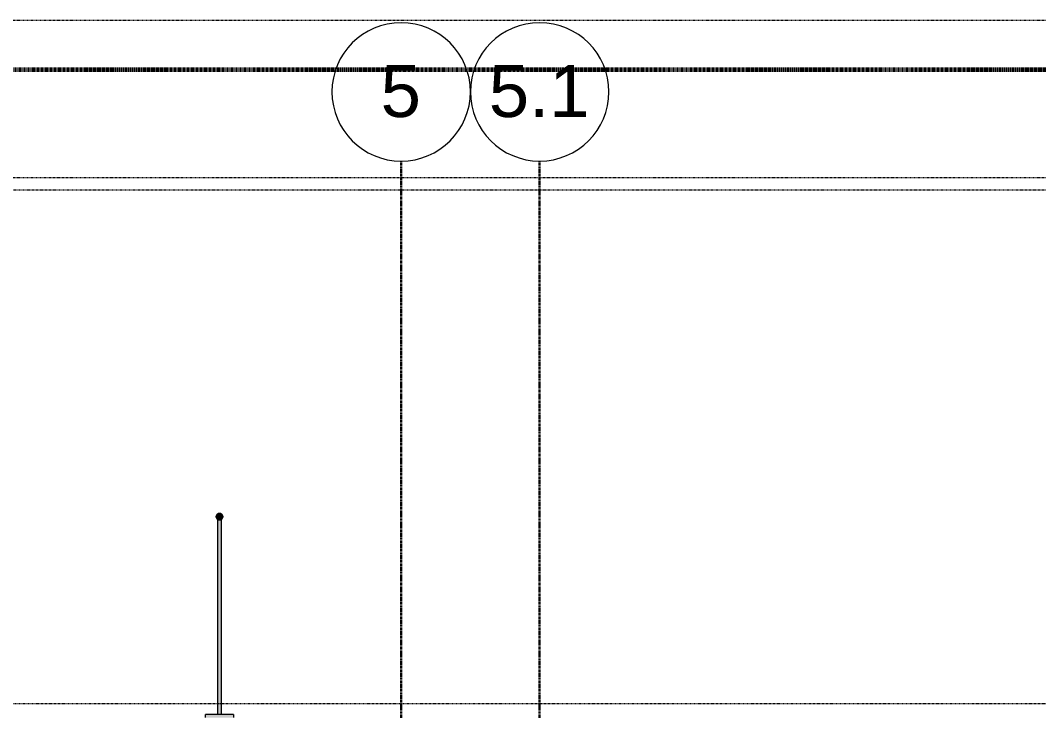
# Model space of a CAD drawing. Header units: inches. Extents: x -4110 to -1807, y 11006 to 12281.
# Drawn here: x -2261.3 to -2026, y 12120.4 to 12280 of the extents above; entities that cross this region are included whole.
import ezdxf

# ---------------------------------------------------------------- set-up
doc = ezdxf.new("R2010")
doc.units = ezdxf.units.IN
doc.header["$MEASUREMENT"] = 0
for name, pattern in [('Aligning Line 1_8_', [0.25, 0.125, -0.125]), ('Aligning Line 1_8__2_', [0.25, 0.125, -0.125]), ('Double Dash 3_8_', [1, 0.375, -0.125, 0.125, -0.125, 0.125, -0.125]), ('Grid Line 1_2_', [0.875, 0.5, -0.125, 0.125, -0.125])]:
    doc.linetypes.add(name, pattern=pattern)
for name, color, linetype, lineweight in [('0-1', 7, 'Continuous', 5), ('0-3', 7, 'Continuous', 9), ('0-4', 50, 'Double Dash 3_8_', 60), ('0-5', 165, 'Continuous', 5), ('C-PROP-LINE-1', 50, 'Double Dash 3_8_', 60), ('G-ANNO-SYMB', 111, 'Aligning Line 1_8_', 9), ('G-ANNO-SYMB-1', 147, 'Aligning Line 1_8_', 9), ('G-ANNO-SYMB-2', 147, 'Aligning Line 1_8__2_', 9), ('S-BEAM-1', 55, 'Continuous', 9), ('S-BEAM-2', 254, 'Continuous', 9), ('S-BEAM-3', 7, 'Continuous', 9), ('S-BEAM-5', 50, 'Continuous', 60), ('S-GRID-1', 1, 'Grid Line 1_2_', 30), ('S-GRID-IDEN', 1, 'Continuous', 9), ('S-GRID-IDEN-1', 147, 'Continuous', 9)]:
    doc.layers.add(name, color=color, linetype=linetype, lineweight=lineweight)
doc.styles.add('Arial', font='arial.ttf', dxfattribs={"height": 12})

# ---------------------------------------------------------------- blocks, each defined once
blk = doc.blocks.new('CTR - 1st Phase - Unit Layouts_rvt-1-ENLARGED RCP - 2ND FLOOR PLAN - EAST')
at = {"layer": 'G-ANNO-SYMB-1'}
blk.add_line((-1871.64, 12240.75), (-4009.53, 12240.75), dxfattribs=at)
blk = doc.blocks.new('Walls 2 - Walls 1-3286638-ENLARGED RCP - 2ND FLOOR PLAN - EAST')
at = {"layer": 'S-BEAM-1'}
for points in [[(-2215.27, 12164.84), (-2215.1, 12164.92), (-2214.98, 12165.08), (-2214.94, 12165.28), (-2214.99, 12165.5), (-2215.1, 12165.65), (-2215.21, 12165.7), (-2215.41, 12165.7), (-2215.52, 12165.64), (-2215.64, 12165.49), (-2215.69, 12165.28), (-2215.64, 12165.06), (-2215.52, 12164.92), (-2215.41, 12164.86), (-2215.31, 12164.85)], [(-2215.12, 12119.58), (-2214.94, 12119.58), (-2214.95, 12165.17), (-2215.03, 12164.99), (-2215.18, 12164.87), (-2215.36, 12164.84), (-2215.52, 12164.92), (-2215.64, 12165.08), (-2215.69, 12165.18), (-2215.67, 12119.58), (-2215.13, 12119.58)]]:
    blk.add_hatch(color=256, dxfattribs=at).paths.add_polyline_path(points, flags=0)
at = {"layer": 'S-BEAM-2'}
blk.add_hatch(color=256, dxfattribs=at).paths.add_polyline_path([(-2212.14, 12118.84), (-2212.06, 12118.84), (-2212.06, 12119.58), (-2218.56, 12119.58), (-2218.56, 12118.84), (-2212.17, 12118.84)], flags=0)
at = {"layer": 'S-BEAM-3'}
for p, q in [((-2215.69, 12119.58), (-2215.69, 12165.28)), ((-2214.94, 12165.28), (-2214.94, 12119.58)), ((-2218.56, 12118.84), (-2218.56, 12119.58)), ((-2212.06, 12119.58), (-2218.56, 12119.58)), ((-2212.06, 12119.58), (-2212.06, 12118.84))]:
    blk.add_line(p, q, dxfattribs=at)
at = {"layer": 'S-BEAM-5', "flags": 128}
for points in [[(-2215.69, 12165.28), (-2215.68, 12165.39), (-2215.64, 12165.49), (-2215.59, 12165.57), (-2215.52, 12165.64), (-2215.44, 12165.69), (-2215.36, 12165.72), (-2215.27, 12165.72), (-2215.18, 12165.69), (-2215.1, 12165.64), (-2215.03, 12165.57), (-2214.98, 12165.49), (-2214.95, 12165.39), (-2214.94, 12165.28)], [(-2214.94, 12165.28), (-2214.95, 12165.18), (-2214.98, 12165.08), (-2215.03, 12164.99), (-2215.1, 12164.92), (-2215.18, 12164.87), (-2215.27, 12164.84), (-2215.36, 12164.84), (-2215.44, 12164.87), (-2215.52, 12164.92), (-2215.59, 12164.99), (-2215.64, 12165.08), (-2215.68, 12165.18), (-2215.69, 12165.28)]]:
    blk.add_lwpolyline(points, dxfattribs=at)
blk = doc.blocks.new('Family - ___-1878357-ENLARGED RCP - 2ND FLOOR PLAN - EAST')
at = {"layer": 'C-PROP-LINE-1'}
blk.add_line((-3989.61, 12268.69), (-1871.64, 12268.69), dxfattribs=at)
blk = doc.blocks.new('CTR - 1st Phase - Shell_rvt-1-ENLARGED RCP - 2ND FLOOR PLAN - EAST')
at = {"layer": '0-3'}
blk.add_blockref('Walls 2 - Walls 1-3286638-ENLARGED RCP - 2ND FLOOR PLAN - EAST', (0, 0), dxfattribs=at)
at = {"layer": '0-4'}
blk.add_blockref('Family - ___-1878357-ENLARGED RCP - 2ND FLOOR PLAN - EAST', (0, 0), dxfattribs=at)
blk = doc.blocks.new('Grid - Grid Head - Circle-1738874-ENLARGED RCP - 2ND FLOOR PLAN - EAST')
at = {"layer": 'S-GRID-IDEN-1'}
for start, end in [(360, 180), (180, 360)]:
    blk.add_arc((0, 0), 0.25, start, end, dxfattribs=at)
blk = doc.blocks.new('CTR - 1st Phase - Structure_rvt-1-ENLARGED RCP - 2ND FLOOR PLAN - EAST')
at = {"layer": 'G-ANNO-SYMB-2'}
for p, q in [((-1910.96, 12243.6), (-4007.78, 12243.6)), ((-1904.06, 12122.03), (-3864.19, 12122.03))]:
    blk.add_line(p, q, dxfattribs=at)
at = {"layer": 'S-GRID-1'}
for p, q in [((-2173.32, 11005.88), (-2173.32, 12247.5)), ((-2141.32, 11005.88), (-2141.32, 12247.5))]:
    blk.add_line(p, q, dxfattribs=at)
at = {"layer": '0-5', "xscale": 63.99999999999997, "yscale": 63.99999999999997, "zscale": 63.99999999999997}
for p in [(-2173.32, 12263.5), (-2141.32, 12263.5)]:
    blk.add_blockref('Grid - Grid Head - Circle-1738874-ENLARGED RCP - 2ND FLOOR PLAN - EAST', p, dxfattribs=at)
at = {"layer": 'S-GRID-IDEN', "char_height": 12, "attachment_point": 1, "style": 'Arial'}
for s, insert, width in [('5', (-2178.08, 12269.69), 11.312), ('5.1', (-2153.08, 12269.69), 28.28)]:
    blk.add_mtext(s, dxfattribs=dict(at, insert=insert, width=width))

msp = doc.modelspace()

# ---------------------------------------------------------------- linework, layer by layer
at = {"layer": 'G-ANNO-SYMB'}
msp.add_line((-1910.96, 12280.04), (-4027.11, 12280.04), dxfattribs=at)

# ---------------------------------------------------------------- block references
at = {"layer": '0-1'}
for name in ['CTR - 1st Phase - Structure_rvt-1-ENLARGED RCP - 2ND FLOOR PLAN - EAST', 'CTR - 1st Phase - Shell_rvt-1-ENLARGED RCP - 2ND FLOOR PLAN - EAST', 'CTR - 1st Phase - Unit Layouts_rvt-1-ENLARGED RCP - 2ND FLOOR PLAN - EAST']:
    msp.add_blockref(name, (0, 0), dxfattribs=at)

doc.saveas('drawing.dxf')
